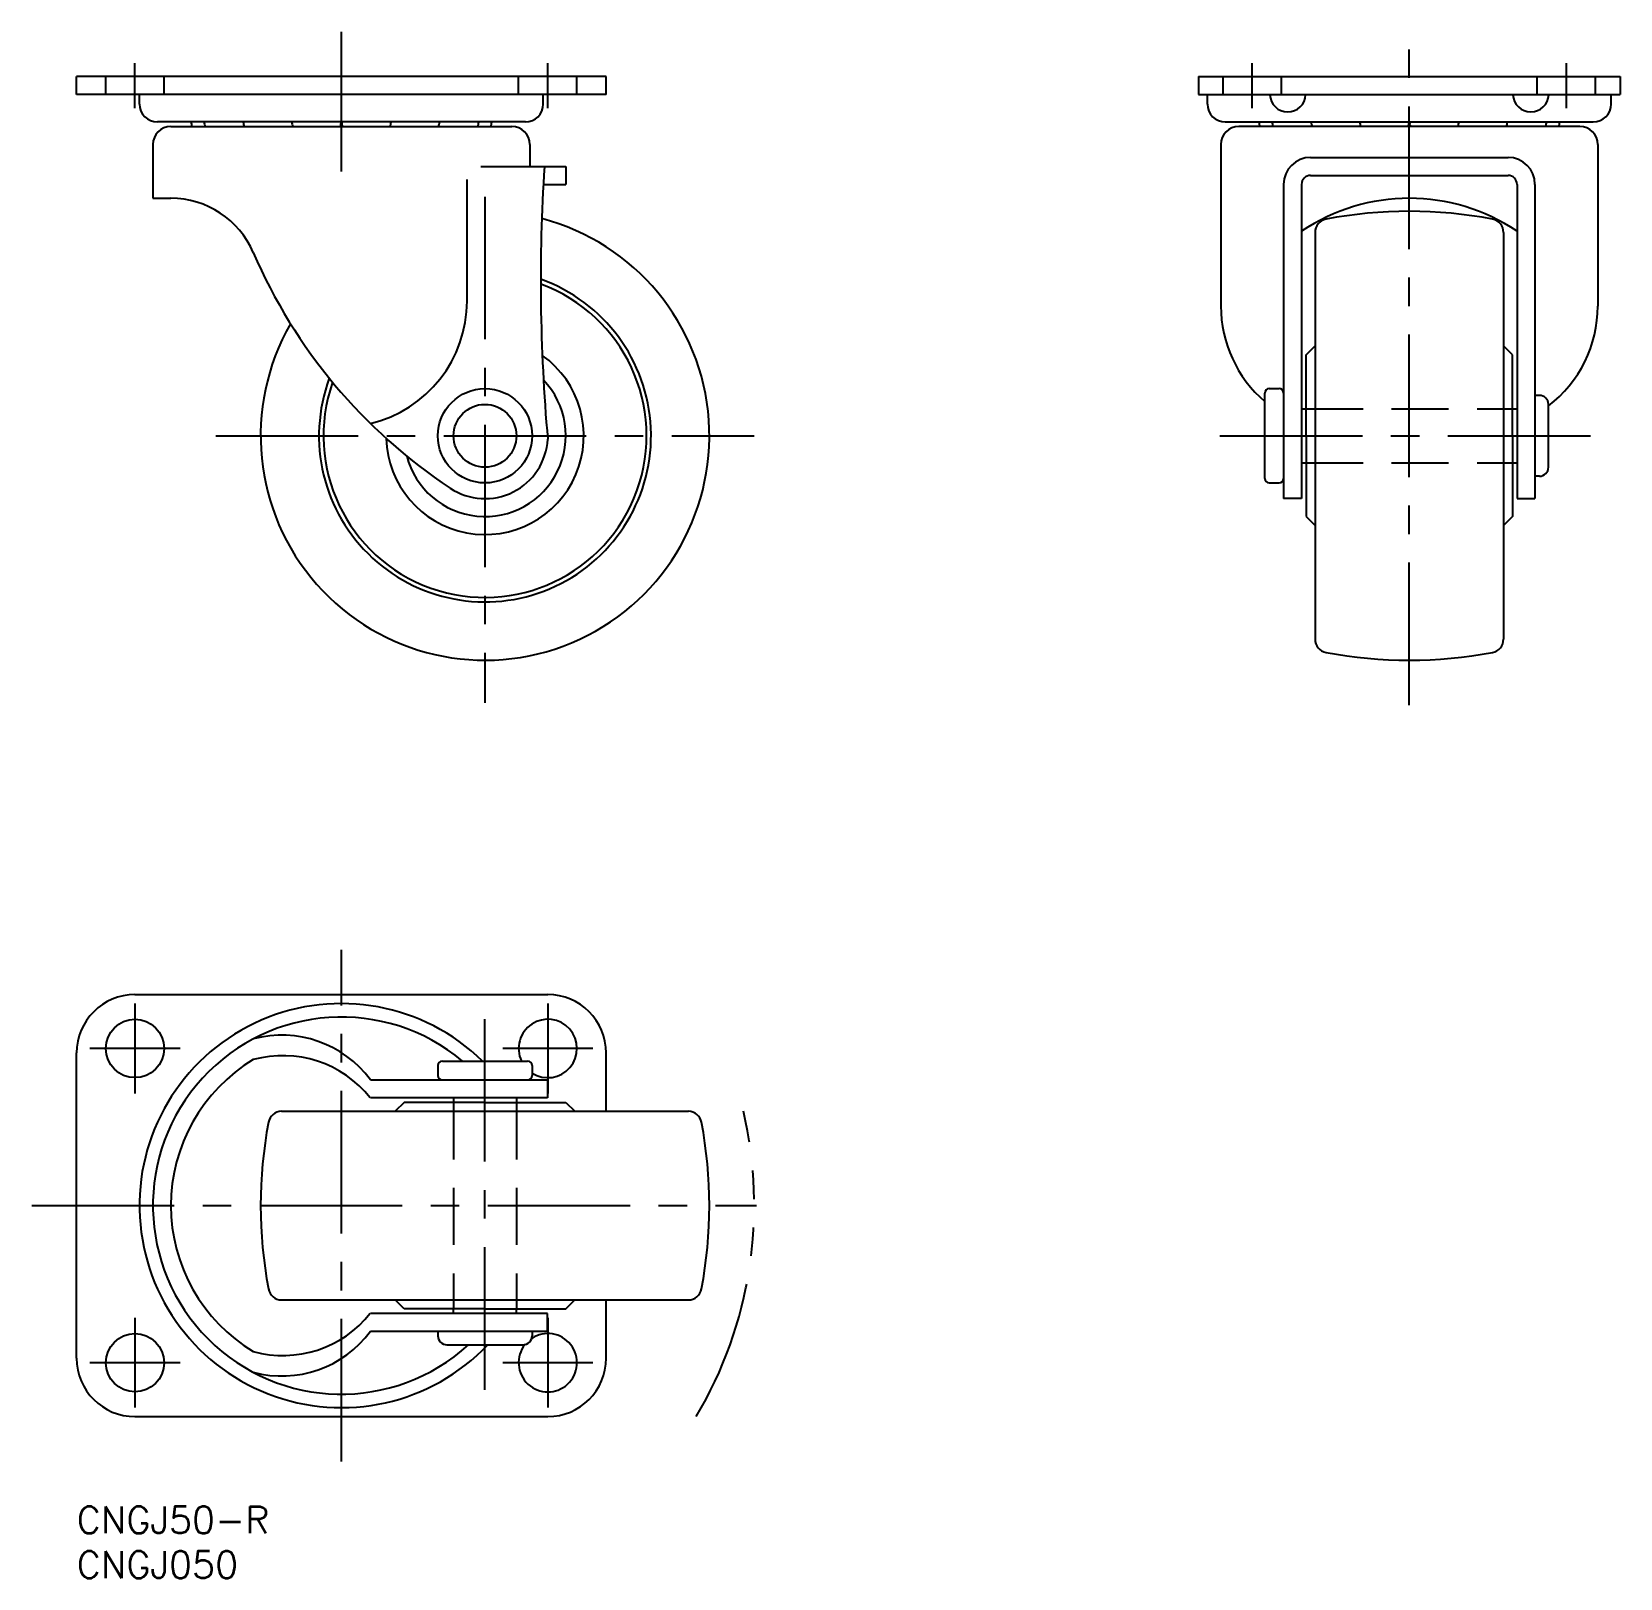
# Model space of a CAD drawing. Extents: x -5 to 172, y -8 to 164.
import ezdxf

# ---------------------------------------------------------------- set-up
doc = ezdxf.new("R2010")
doc.units = 0
doc.header["$LTSCALE"] = 0.5
for name, pattern in [('CENTER', [50.8, 31.75, -6.35, 6.35, -6.35]), ('DASHED', [19.05, 12.7, -6.35]), ('PHANTOM', [63.5, 31.75, -6.35, 6.35, -6.35, 6.35, -6.35])]:
    doc.linetypes.add(name, pattern=pattern)
for name, color, linetype in [('MSM_CENTER', 1, 'CENTER'), ('MSM_CONTINUOUS', 7, 'CONTINUOUS'), ('MSM_DASHED', 4, 'DASHED'), ('MSM_IMAGINARY', 6, 'PHANTOM'), ('MSM_PART_NUMBER', 7, 'CONTINUOUS')]:
    doc.layers.add(name, color=color, linetype=linetype)
doc.styles.get("Standard").update_dxf_attribs({"font": 'txt.shx', "height": 3, "bigfont": 'bigfont.shx'})

# ---------------------------------------------------------------- blocks, each defined once
blk = doc.blocks.new('*U2')
at = {"layer": 'MSM_PART_NUMBER'}
blk.add_text('CNGJ50-R', height=3, dxfattribs=at).set_placement((0, -3))
blk = doc.blocks.new('*U3')
at = {"layer": 'MSM_PART_NUMBER'}
blk.add_text('CNGJ050', height=3, dxfattribs=at).set_placement((0, -8))

msp = doc.modelspace()

# ---------------------------------------------------------------- linework, layer by layer
at = {"layer": 'MSM_CENTER'}
for p, q in [((29.5, 148.69), (29.5, 164.24)), ((148.49, 89.24), (148.49, 164.24)), ((6.5, 155.74), (6.5, 160.74)), ((52.5, 155.74), (52.5, 160.74)), ((130.99, 155.74), (130.99, 160.74)), ((165.99, 155.74), (165.99, 160.74)), ((45.5, 145.87), (45.5, 89.49)), ((15.5, 119.24), (75.5, 119.24)), ((127.39, 119.24), (168.99, 119.24)), ((29.5, 5), (29.5, 62)), ((6.5, 56), (6.5, 46)), ((52.5, 56), (52.5, 46)), ((45.5, 13), (45.5, 54.6)), ((11.53, 51), (1.47, 51)), ((57.53, 51), (47.47, 51)), ((-5, 33.5), (75.74, 33.5)), ((6.5, 21), (6.5, 11)), ((52.5, 21), (52.5, 11)), ((11.53, 16), (1.47, 16)), ((57.53, 16), (47.47, 16))]:
    msp.add_line(p, q, dxfattribs=at)
at = {"layer": 'MSM_CONTINUOUS'}
for p, q in [((59, 159.24), (0, 159.24)), ((0, 157.24), (0, 159.24)), ((59, 157.24), (59, 159.24)), ((124.99, 159.24), (171.99, 159.24)), ((124.99, 159.24), (124.99, 157.24)), ((171.99, 159.24), (171.99, 157.24)), ((59, 157.24), (0, 157.24)), ((7, 156.19), (7, 157.24)), ((52, 156.19), (52, 157.24)), ((124.99, 157.24), (171.99, 157.24)), ((125.99, 156.19), (125.99, 157.24)), ((170.99, 156.19), (170.99, 157.24)), ((50, 154.19), (9, 154.19)), ((127.99, 154.19), (168.99, 154.19)), ((10.5, 153.69), (48.5, 153.69)), ((167.49, 153.69), (129.49, 153.69)), ((8.5, 151.69), (8.5, 145.69)), ((50.5, 151.69), (50.5, 149.24)), ((127.49, 151.69), (127.49, 133.69)), ((169.49, 151.69), (169.49, 133.69)), ((45.02, 149.24), (54.5, 149.24)), ((54.5, 149.24), (54.5, 147.24)), ((137.49, 150.24), (159.49, 150.24)), ((43.5, 134.24), (43.5, 147.79)), ((52, 147.24), (54.5, 147.24)), ((134.49, 147.24), (134.49, 112.24)), ((136.49, 147.24), (136.49, 112.24)), ((137.49, 148.24), (159.49, 148.24)), ((160.49, 147.24), (160.49, 112.24)), ((162.49, 147.24), (162.49, 112.24)), ((8.5, 145.69), (10.5, 145.69)), ((137.99, 141.89), (137.99, 96.58)), ((158.99, 141.89), (158.99, 96.58)), ((136.99, 128.24), (137.99, 129.24)), ((159.99, 128.24), (158.99, 129.24)), ((136.99, 119.24), (136.99, 128.24)), ((159.99, 119.24), (159.99, 128.24)), ((132.39, 114.49), (132.39, 123.99)), ((132.89, 124.49), (133.99, 124.49)), ((136.49, 122.24), (136.99, 122.24)), ((159.99, 122.24), (160.49, 122.24)), ((162.99, 123.74), (162.49, 123.74)), ((163.99, 115.74), (163.99, 122.74)), ((136.99, 119.24), (136.99, 110.24)), ((159.99, 119.24), (159.99, 110.24)), ((136.49, 116.24), (136.99, 116.24)), ((159.99, 116.24), (160.49, 116.24)), ((132.89, 113.99), (133.99, 113.99)), ((162.99, 114.74), (162.49, 114.74)), ((136.49, 112.24), (134.49, 112.24)), ((160.49, 112.24), (162.49, 112.24)), ((136.99, 110.24), (137.99, 109.24)), ((159.99, 110.24), (158.99, 109.24)), ((6.5, 57), (52.5, 57)), ((0, 16.5), (0, 50.5)), ((40.75, 49.6), (50.25, 49.6)), ((59, 44), (59, 50.5)), ((40.25, 49.1), (40.25, 48)), ((50.75, 49.1), (50.75, 48)), ((32.73, 47.5), (52.46, 47.5)), ((52.46, 47.5), (52.46, 45.5)), ((52.46, 45.5), (32.73, 45.5)), ((36.5, 45), (35.5, 44)), ((45.5, 45), (36.5, 45)), ((42, 45.5), (42, 45)), ((45.5, 45), (54.5, 45)), ((49, 45.5), (49, 45)), ((54.5, 45), (55.5, 44)), ((22.84, 44), (68.16, 44)), ((22.84, 23), (68.16, 23)), ((52.46, 21.5), (32.73, 21.5)), ((36.5, 22), (35.5, 23)), ((45.5, 22), (36.5, 22)), ((42, 21.5), (42, 22)), ((45.5, 22), (54.5, 22)), ((49, 21.5), (49, 22)), ((52.46, 19.5), (52.46, 21.5)), ((54.5, 22), (55.5, 23)), ((59, 16.5), (59, 23)), ((32.73, 19.5), (52.46, 19.5)), ((40.25, 19.5), (40.25, 19)), ((50.75, 19.5), (50.75, 19)), ((41.25, 18), (49.75, 18)), ((6.5, 10), (52.5, 10))]:
    msp.add_line(p, q, dxfattribs=at)
for centre, radius in [((45.5, 119.24), 5.25), ((45.5, 119.24), 3.5), ((6.5, 51), 3.25), ((6.5, 16), 3.25)]:
    msp.add_circle(centre, radius, dxfattribs=at)
for centre, radius, start, end in [((9, 156.19), 2, 180, 270), ((50, 156.19), 2, 270, 0), ((127.99, 156.19), 2, 180, 270), ((134.95, 157.3), 1.99, 181.972, 358.028), ((162.03, 157.3), 1.99, 181.972, 358.028), ((168.99, 156.19), 2, 270, 0), ((15.5, 154.46), 2.77, 185.687, 196.217), ((16.96, 154.46), 2.77, 185.687, 196.217), ((21.32, 154.46), 2.77, 185.687, 196.492), ((26.73, 154.46), 2.77, 185.687, 196.217), ((26.73, 154.46), 2.77, 343.783, 354.313), ((32.28, 154.46), 2.77, 185.687, 196.217), ((32.28, 154.46), 2.77, 343.783, 354.313), ((37.68, 154.46), 2.77, 343.508, 354.313), ((42.04, 154.46), 2.77, 343.783, 354.313), ((43.5, 154.46), 2.77, 343.783, 354.313), ((134.49, 154.46), 2.77, 185.687, 196.217), ((135.95, 154.46), 2.77, 185.687, 196.217), ((140.31, 154.46), 2.77, 185.687, 196.492), ((145.72, 154.46), 2.77, 185.687, 196.217), ((145.72, 154.46), 2.77, 343.783, 354.313), ((151.27, 154.46), 2.77, 185.687, 196.217), ((151.27, 154.46), 2.77, 343.783, 354.313), ((156.67, 154.46), 2.77, 343.508, 354.313), ((161.03, 154.46), 2.77, 343.783, 354.313), ((162.49, 154.46), 2.77, 343.783, 354.313), ((10.5, 151.69), 2, 90, 180), ((48.5, 151.69), 2, 0, 90), ((129.49, 151.69), 2, 90, 180), ((167.49, 151.69), 2, 0, 90), ((251.71, 136.52), 200, 176.356, 185.067), ((137.49, 147.24), 3, 90, 180), ((159.49, 147.24), 3, 0, 90), ((137.49, 147.24), 1, 90, 180), ((159.49, 147.24), 1, 0, 90), ((10.5, 135.69), 10, 23.3402, 90), ((148.49, 124.23), 21.46, 56.0023, 123.998), ((45.5, 119.24), 25, 150.067, 75.3392), ((139.49, 141.89), 1.5, 100.694, 180), ((148.49, 94.24), 50, 79.3058, 100.694), ((157.49, 141.89), 1.5, 0, 79.3058), ((74.77, 163.42), 60, 203.34, 236.475), ((45.5, 119.24), 18.5, 159.704, 70.3914), ((45.5, 119.24), 18, 160.643, 69.8223), ((29.5, 134.24), 14, 283.332, 0), ((141.49, 133.69), 14, 180, 229.458), ((155.49, 133.69), 14, 307.383, 0), ((45.5, 119.24), 11, 181.548, 54.5371), ((45.5, 119.24), 9, 194.569, 43.6182), ((132.89, 123.99), 0.5, 90, 180), ((133.99, 123.99), 0.5, 0, 90), ((162.99, 122.74), 1, 0, 90), ((45.5, 119.24), 7, 236.475, 356.93), ((162.99, 115.74), 1, 270, 0), ((132.89, 114.49), 0.5, 180, 270), ((133.99, 114.49), 0.5, 270, 0), ((139.49, 96.58), 1.5, 180, 259.306), ((157.49, 96.58), 1.5, 280.694, 0.0002), ((148.49, 144.24), 50, 259.306, 280.694), ((6.5, 50.5), 6.5, 90, 180), ((52.5, 50.5), 6.5, 0, 90), ((29.5, 33.5), 22.5, 45.6887, 316.4578), ((29.5, 33.5), 21, 50.0555, 312.4306), ((52.5, 51), 3.25, 237.421, 205.5164), ((22.85, 40.18), 12.3, 36.5221, 104.9234), ((29.5, 33.5), 19, 121.1154, 238.8846), ((22.97, 37.74), 12.46, 38.4811, 105.304), ((40.75, 49.1), 0.5, 90, 180), ((50.25, 49.1), 0.5, 0, 90), ((40.75, 48), 0.5, 180, 270), ((50.25, 48), 0.5, 270, 0), ((70.5, 33.5), 50, 169.3058, 190.694), ((22.84, 42.5), 1.5, 89.9998, 169.3058), ((68.16, 42.5), 1.5, 10.6942, 90.0002), ((20.5, 33.5), 50, 349.306, 10.6942), ((22.84, 24.5), 1.5, 190.694, 270), ((68.16, 24.5), 1.5, 270, 349.306), ((22.97, 29.26), 12.46, 254.696, 321.5189), ((22.85, 26.82), 12.3, 255.0766, 323.4779), ((41.25, 19), 1, 180, 270), ((52.5, 16), 3.25, 141.5436, 123.4772), ((49.75, 19), 1, 270, 0), ((6.5, 16.5), 6.5, 180, 270), ((52.5, 16.5), 6.5, 270, 0)]:
    msp.add_arc(centre, radius, start, end, dxfattribs=at)
at = {"layer": 'MSM_DASHED'}
for p, q in [((3.25, 157.24), (3.25, 159.24)), ((9.75, 157.24), (9.75, 159.24)), ((49.25, 157.24), (49.25, 159.24)), ((55.75, 157.24), (55.75, 159.24)), ((127.74, 157.24), (127.74, 159.24)), ((134.24, 157.24), (134.24, 159.24)), ((162.74, 157.24), (162.74, 159.24)), ((169.24, 157.24), (169.24, 159.24)), ((136.99, 122.24), (159.99, 122.24)), ((136.99, 116.24), (159.99, 116.24)), ((42, 45), (42, 22)), ((49, 45), (49, 22))]:
    msp.add_line(p, q, dxfattribs=at)
at = {"layer": 'MSM_IMAGINARY'}
msp.add_arc((29.5, 33.5), 46, 329.2782, 13.1947, dxfattribs=at)

# ---------------------------------------------------------------- block references
at = {"layer": 'MSM_CONTINUOUS'}
for name in ['*U2', '*U3']:
    msp.add_blockref(name, (0, 0), dxfattribs=at)

doc.saveas('drawing.dxf')
